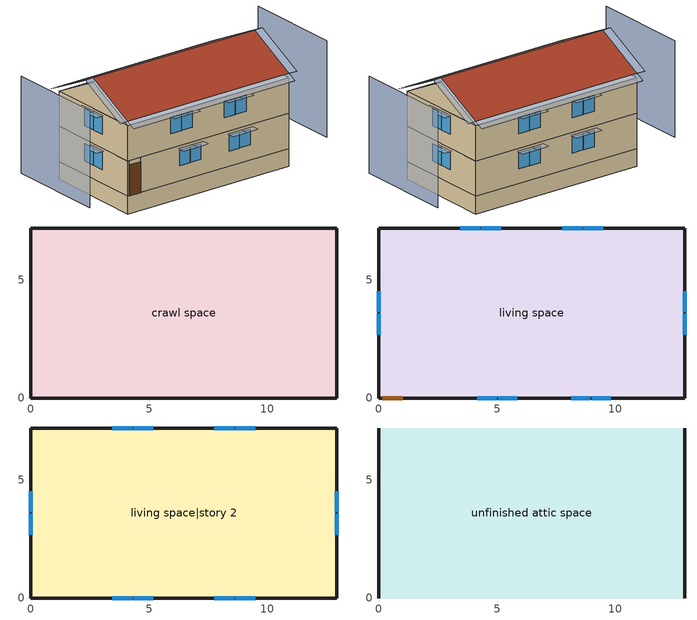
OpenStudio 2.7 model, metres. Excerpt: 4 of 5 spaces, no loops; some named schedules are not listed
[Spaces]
crawl space
 floor foundation (FloorFndGrndCS): 0,0 0,7.18 12.93,7.18 12.93,0 z-1.22
 wall foundation (WallFndGrndCS): 0,7.18 0,0 12.93,0 12.93,7.18 0,7.18 z-1.22:0
living space
 floor to crawl space (FloorCSInsFin Reversed): 0,0 0,7.18 12.93,7.18 12.93,0 z0
 wall outside (WallExtInsFin): 0,7.18 0,0 0.13,0 1.05,0 12.93,0 12.93,7.18 0,7.18 z0:2.44
 window (WindowConstruction): 4.17,0 4.98,0 / 5.04,0 5.85,0 / 8.13,0 8.94,0 / 9,0 9.81,0 z1.05:2.13; 9.49,7.18 8.65,7.18 / 8.59,7.18 7.75,7.18 / 5.18,7.18 4.34,7.18 / 4.28,7.18 3.44,7.18 z1.01:2.13; 0,4.51 0,3.62 / 0,3.56 0,2.67 / 12.93,2.67 12.93,3.56 / 12.93,3.62 12.93,4.51 z0.95:2.13
 door (Door): 0.15,0 1.02,0 z0:2.13
living space|story 2
 floor to living space (FloorFinUninsFin): 0,0 0,7.18 12.93,7.18 12.93,0 z2.44
 wall outside (WallExtInsFin): 0,7.18 0,0 12.93,0 12.93,7.18 0,7.18 z2.44:4.88
 window (WindowConstruction): 3.44,0 4.28,0 / 4.34,0 5.19,0 / 7.75,0 8.59,0 / 8.65,0 9.5,0 / 9.49,7.18 8.65,7.18 / 8.59,7.18 7.75,7.18 / 5.18,7.18 4.34,7.18 / 4.28,7.18 3.44,7.18 z3.45:4.57; 0,4.51 0,3.62 / 0,3.56 0,2.67 / 12.93,2.67 12.93,3.56 / 12.93,3.62 12.93,4.51 z3.39:4.57
unfinished attic space
 floor to living space|story 2 (FloorFinInsUnfinAttic): 0,7.18 12.93,7.18 12.93,0 0,0 z4.88
 wall outside (WallExtUninsUnfin): 0,3.59,6.67 0,7.18,4.88 0,0,4.88; 12.93,3.59,6.67 12.93,0,4.88 12.93,7.18,4.88
 roof outside (RoofUnfinInsExt): 12.93,3.59,6.98 0,3.59,6.98 0,0,5.18 12.93,0,5.18; 0,3.59,6.98 12.93,3.59,6.98 12.93,7.18,5.18 0,7.18,5.18
shading: -3.05,7.18 -3.05,0 / 15.98,0 15.98,7.18 z0:6.67; 13.54,0,5.18 13.54,3.59,6.98 12.93,3.59,6.98 12.93,0,5.18; -0.61,3.59,6.98 -0.61,0,5.18 0,0,5.18 0,3.59,6.98; 0,-0.61,4.88 12.93,-0.61,4.88 12.93,0,5.18 0,0,5.18; -0.61,7.18,5.18 -0.61,3.59,6.98 0,3.59,6.98 0,7.18,5.18; 13.54,3.59,6.98 13.54,7.18,5.18 12.93,7.18,5.18 12.93,3.59,6.98; 12.93,7.79,4.88 0,7.79,4.88 0,7.18,5.18 12.93,7.18,5.18; 9.09,0 7.98,0 7.98,-0.61 9.09,-0.61 z2.29; 4.43,0 3.28,0 3.28,-0.61 4.43,-0.61 z4.72; 5.34,0 4.19,0 4.19,-0.61 5.34,-0.61 z4.72; 5.13,0 4.02,0 4.02,-0.61 5.13,-0.61 z2.29; 8.74,0 7.59,0 7.59,-0.61 8.74,-0.61 z4.72; 9.65,0 8.5,0 8.5,-0.61 9.65,-0.61 z4.72; 0,2.52 0,3.71 -0.61,3.71 -0.61,2.52 z2.29; 6,0 4.89,0 4.89,-0.61 6,-0.61 z2.29; 0,3.47 0,4.66 -0.61,4.66 -0.61,3.47 z2.29; 0,3.47 0,4.66 -0.61,4.66 -0.61,3.47 z4.72; 9.96,0 8.85,0 8.85,-0.61 9.96,-0.61 z2.29; 12.93,4.66 12.93,3.47 13.54,3.47 13.54,4.66 z4.72; 8.5,7.18 9.65,7.18 9.65,7.79 8.5,7.79 z4.72; 7.6,7.18 8.74,7.18 8.74,7.79 7.6,7.79 z4.72; 4.19,7.18 5.34,7.18 5.34,7.79 4.19,7.79 z4.72; 3.29,7.18 4.43,7.18 4.43,7.79 3.29,7.79 z4.72; 8.5,7.18 9.65,7.18 9.65,7.79 8.5,7.79 z2.29; 7.6,7.18 8.74,7.18 8.74,7.79 7.6,7.79 z2.29; 4.19,7.18 5.34,7.18 5.34,7.79 4.19,7.79 z2.29; 3.29,7.18 4.43,7.18 4.43,7.79 3.29,7.79 z2.29; 0,2.52 0,3.71 -0.61,3.71 -0.61,2.52 z4.72; 12.93,3.71 12.93,2.52 13.54,2.52 13.54,3.71 z4.72; 12.93,3.71 12.93,2.52 13.54,2.52 13.54,3.71 z2.29; 12.93,4.66 12.93,3.47 13.54,3.47 13.54,4.66 z2.29
[Site]
Denver Intl Ap_CO_USA: Latitude {deg}=39.83; Longitude {deg}=-104.65; Time Zone {hr}=-7; Elevation {m}=1650; Terrain=Suburbs
[ClimateZones]
Climate Zone Institution Name 2=Building America; Climate Zone Document Year 2=0; Climate Zone Value 2=Cold
[Site:WaterMainsTemperature]
Calculation Method=Correlation; Annual Average Outdoor Air Temperature {C}=10.8753; Maximum Difference In Monthly Average Outdoor Air Temperatures {deltaC}=23.1524
[Site:GroundTemperature:Deep]
10.8753, 10.8753, 10.8753, 10.8753, 10.8753, 10.8753, 10.8753, 10.8753, 10.8753, 10.8753, 10.8753, 10.8753
[Building]
Building 1: North Axis {deg}=270; Standards Number of Stories=2; Standards Number of Above Ground Stories=2; Standards Building Type=singlefamilydetached; Standards Number of Living Units=1
[Material] Roughness=Rough
Name | Thickness {m} | Conductivity {W/m-K} | Density {kg/m3} | Specific Heat {J/kg-K} | Thermal Absorptance | Solar Absorptance | Visible Absorptance
FloorUAAdditionalCeilingIns | 0.12827 | 0.0411113 | 16.02 | 1046.75
FloorUATrussandIns | 0.0889 | 0.0436674 | 50.7834 | 1165.1
Drywall 0.5 in. | 0.0127 | 0.160291 | 801 | 837.4 | 0.9 | 0.5 | 0.1
Asphalt Shingles, Medium | 0.009525 | 0.162714 | 1121.4 | 1465.45 | 0.91 | 0.85 | 0.85
RoofSheathing | 0.01905 | 0.115458 | 512.64 | 1214.23
RoofUARoofIns | 0.18415 | 8.02397 | 37.0049 | 1207.88
FoundationExtVertIns | 0.051816 | 0.029427 | 32.04 | 1214.23
Concrete 8.0 in. | 0.2032 | 1.803125 | 2242.8 | 837.4 | 0.9
Concrete 4.0 in. | 0.1016 | 1.803125 | 2242.8 | 837.4 | 0.9
FloorIns | 0.23495 | 2.59817 | 67.691 | 1210.98
Wood Floor | 0.015875 | 0.115458 | 544.68 | 1214.23
Floor Covering | 0.0127 | 0.0433444 | 54.468 | 1339.84 | 0.9 | 0.9
FloorFinStudAndAirFloor | 0.1397 | 0.557395 | 67.691 | 1210.98
Vinyl, Light | 0.009525 | 0.089435 | 177.822 | 1046.75 | 0.9 | 0.3 | 0.3
WallSheathing | 0.0127 | 0.115458 | 512.64 | 1214.23
WallCMU | 0.1524 | 0.680115 | 1800.46 | 845.554
WallFurring | 0.0254 | 0.132641 | 72.0382 | 1211.21
WallStudAndCavity | 0.0889 | 0.393744 | 83.0341 | 1211.67
WallStudAndCavity 1 | 0.0889 | 0.397942 | 83.0341 | 1211.67
res furniture material living space|story 2 | 0.1524 | 0.115458 | 640.8 | 1214.23 | 0.9 | 0.6 | 0.1
DoorMaterial | 0.04445 | 0.0612267 | 512.64 | 1214.23
[Construction]
FloorFinInsUnfinAttic: FloorUAAdditionalCeilingIns, FloorUATrussandIns, Drywall 0.5 in.
RoofUnfinInsExt: Asphalt Shingles, Medium, RoofSheathing, RoofUARoofIns
WallFndGrndCS: Concrete 8.0 in.
FloorFndGrndCS: Concrete 4.0 in.
FloorCSInsFin Reversed: Floor Covering, Wood Floor, RoofSheathing, FloorIns
FloorFinUninsFin: Drywall 0.5 in., FloorFinStudAndAirFloor, RoofSheathing, Wood Floor, Floor Covering
WallExtInsFin: Vinyl, Light, WallSheathing, WallCMU, WallFurring, Drywall 0.5 in.
WallExtUninsUnfin: Vinyl, Light, WallSheathing, WallStudAndCavity
WallIntFinUninsFin: WallStudAndCavity 1, Drywall 0.5 in.
res furniture construction living space|story 2; res furniture construction living space: res furniture material living space|story 2
WindowConstruction: WindowMaterial
Door: DoorMaterial
[WindowMaterial:Shade]
CoolingShade: Solar Transmittance=0.999; Solar Reflectance=0.00099; Visible Transmittance=0.999; Visible Reflectance=0.00099; Thermal Hemispherical Emissivity=1e-005; Thermal Transmittance=0.999; Thickness {m}=0.0001; Conductivity {W/m-K}=10000; Shade to Glass Distance {m}=0.001; Top Opening Multiplier=0; Bottom Opening Multiplier=0; Left-Side Opening Multiplier=0; Right-Side Opening Multiplier=0; Airflow Permeability=0
[WindowMaterial:SimpleGlazingSystem]
WindowMaterial: U-Factor {W/m2-K}=2.10086; Solar Heat Gain Coefficient=0.21
[ThermalZone] Use Ideal Air Loads=No
living zone: Thermostat=living zone temperature setpoint
unfinished attic zone; crawl zone: 
res ds res ac asys ret air zone: Volume {m3}=0.25
[Sizing:Zone] Zone Cooling Design Supply Air Temperature Input Method=SupplyAirTemperature; Zone Cooling Design Supply Air Temperature {C}=14; Zone Cooling Design Supply Air Temperature Difference {deltaC}=11.11; Zone Heating Design Supply Air Temperature Input Method=SupplyAirTemperature; Zone Heating Design Supply Air Temperature {C}=40; Zone Heating Design Supply Air Temperature Difference {deltaC}=11.11; Zone Cooling Design Supply Air Humidity Ratio {kg-H2O/kg-air}=0.0085; Zone Heating Design Supply Air Humidity Ratio {kg-H2O/kg-air}=0.008; Cooling Design Air Flow Method=DesignDay; Heating Design Air Flow Method=DesignDay; Account for Dedicated Outdoor Air System=No; Dedicated Outdoor Air System Control Strategy=NeutralSupplyAir; Dedicated Outdoor Air Low Setpoint Temperature for Design {C}=autosize; Dedicated Outdoor Air High Setpoint Temperature for Design {C}=autosize
unfinished attic zone; crawl zone; res ds res ac asys ret air zone
[Space]
Name | Space Type | Thermal Zone | Building Unit
living space; living space|story 2 | Space Type 1 | living zone | unit 1
unfinished attic space | Space Type 2 | unfinished attic zone
crawl space | Space Type 3 | crawl zone
res ds res ac asys ret air space |  | res ds res ac asys ret air zone
[SpaceType]
Name | Standards Space Type
Space Type 1 | living
Space Type 2 | unfinished attic
Space Type 3 | crawlspace
[BuildingUnit]
unit 1: Building Unit Type=Residential
[People:Definition] Number of People Calculation Method=People; Number of People {people}=1.32; Fraction Radiant=0.319734; Sensible Heat Fraction=0.573; Carbon Dioxide Generation Rate {m3/s-W}=0; Enable ASHRAE 55 Comfort Warnings=No; Mean Radiant Temperature Calculation Type=ZoneAveraged
res occupants|living space|story 2; res occupants|living space
[People] Number of People Schedule=res occupants schedule; Activity Level Schedule=Schedule Ruleset 1; Multiplier=1
Name | People Definition | Space or SpaceType
res occupants|living space|story 2 | res occupants|living space|story 2 | living space|story 2
res occupants|living space | res occupants|living space | living space
[Foundation:Kiva]
Foundation Kiva 1: Exterior Vertical Insulation Material=FoundationExtVertIns; Exterior Vertical Insulation Depth {m}=1.2192; Wall Height Above Grade {m}=0.2032; Wall Depth Below Slab {m}=0.2032
[Foundation:Kiva:Settings]
Soil Conductivity {W/m-K}=1.731; Soil Density {kg/m3}=1842.3; Soil Specific Heat {J/kg-K}=418.7; Ground Solar Absorptivity=0.9; Ground Thermal Absorptivity=0.9; Ground Surface Roughness {m}=0.03; Far-Field Width {m}=40; Deep-Ground Boundary Condition=ZeroFlux; Deep-Ground Depth {m}=40; Minimum Cell Dimension {m}=0.02; Maximum Cell Growth Coefficient=1.5; Simulation Timestep=Hourly
[SurfaceProperty:ExposedFoundationPerimeter]
Surface 18: Exposed Perimeter Calculation Method=TotalExposedPerimeter; Total Exposed Perimeter {m}=40.2315
[InternalMass:Definition] Design Level Calculation Method=SurfaceArea
Name | Construction | Surface Area {m2}
living space|story 2 Partition; living space Partition | WallIntFinUninsFin | 92.903
res furniture mass living space|story 2 | res furniture construction living space|story 2 | 37.1612
res furniture mass living space | res furniture construction living space | 37.1612
[InternalMass] Multiplier=1
Name | Internal Mass Definition | Space or SpaceType
living space|story 2 Partition | living space|story 2 Partition | living space|story 2
living space Partition | living space Partition | living space
res furniture mass living space|story 2 | res furniture mass living space|story 2 | living space|story 2
res furniture mass living space | res furniture mass living space | living space
[ShadingControl]
WindowShadingControl: Shading Type=InteriorShade; Shading Device Material=CoolingShade; Shading Control Type=OnIfScheduleAllows; Schedule=Window shading schedule; Shading Control Is Scheduled=Yes
[AvailabilityManager:DifferentialThermostat]
res solar hot water useful energy: Temperature Difference On Limit {deltaC}=0; Temperature Difference Off Limit {deltaC}=0
[EnergyManagementSystem:Sensor]
Name | Output Variable or Output Meter | Output Variable or Output Meter Index Key
res_nv_pb_s | Site Outdoor Air Barometric Pressure
res_af_vw_s | Site Wind Speed
res_nv_wt_s | Site Outdoor Air Humidity Ratio
res_nv_1_nva_s | Schedule Value | res nv_1 avail schedule
res_nv_1_sp_s | Schedule Value | res nv_1 temp schedule
res_ds_res_ac_asys_ah_mfr_s | System Node Mass Flow Rate | Node 50
res_ds_res_ac_asys_ah_vfr_s | System Node Current Density Volume Flow Rate | Node 50
res_ds_res_ac_asys_ah_tt_s | System Node Temperature | Node 50
res_ds_res_ac_asys_ra_t_s | System Node Temperature | Node 53
res_ds_res_ac_asys_ah_wt_s | System Node Humidity Ratio | Node 50
res_ds_res_ac_asys_ra_w_s | System Node Humidity Ratio | Node 53
res_ds_res_ac_asys_ah_t_s | Zone Air Temperature | crawl zone
res_ds_res_ac_asys_ah_w_s | Zone Mean Air Humidity Ratio | crawl zone
res_infil_1_range_sch_s | Schedule Value | res mv_1 range exhaust schedule
res_infil_1_bath_sch_s | Schedule Value | res mv_1 bath exhaust schedule
res_infil_1_wh_sch_s | Schedule Value | Always On Discrete
[EnergyManagementSystem:Program]
res_boiler_oil_pumps_program: Set unit_1_pumps_h = res_boiler_oil_hydronic_pump_s
res_nv_1_program: Set Tdiff = res_af_1_tin_s-res_af_1_tt_s; Set dT = (@Abs Tdiff); Set pt = (@RhFnTdbWPb res_af_1_tt_s res_nv_wt_s res_nv_pb_s); Set NVA = 9216.686557221343; Set Cs = 0.00017926040778923255; Set Cw = 8.70903777141566e-05; Set MNV = 2.517053030400003; Set MHR = 0.0115; Set MRH = 0.7; Set temp1 = (res_nv_1_nva_s*NVA); Set SGNV = temp1*((((Cs*dT)+(Cw*(res_af_vw_s^2)))^0.5)/1000); If (res_nv_wt_s<MHR) && (pt<MRH) && (res_af_1_tin_s>res_nv_1_sp_s); Set temp2 = (res_af_1_tin_s-res_nv_1_sp_s); Set NVadj1 = temp2/(res_af_1_tin_s-res_af_1_tt_s); Set NVadj2 = (@Min NVadj1 1); Set NVadj3 = (@Max NVadj2 0); Set NVadj = SGNV*NVadj3; Set res_nv_1_flow_act = (@Min NVadj MNV); Else; Set res_nv_1_flow_act = 0; EndIf
res_ds_res_ac_asys_program: Set res_ds_res_ac_asys_AhMfr = res_ds_res_ac_asys_ah_mfr_s; Set res_ds_res_ac_asys_FanRtf = res_ds_res_ac_asys_fan_rtf_s; Set res_ds_res_ac_asys_AhVfr = res_ds_res_ac_asys_ah_vfr_s; Set res_ds_res_ac_asys_AhTt = res_ds_res_ac_asys_ah_tt_s; Set res_ds_res_ac_asys_AhWt = res_ds_res_ac_asys_ah_wt_s; Set res_ds_res_ac_asys_RaT = res_ds_res_ac_asys_ra_t_s; Set res_ds_res_ac_asys_RaW = res_ds_res_ac_asys_ra_w_s; Set res_ds_res_ac_asys_AhT = res_ds_res_ac_asys_ah_t_s; Set res_ds_res_ac_asys_AhW = res_ds_res_ac_asys_ah_w_s; Run res_ds_res_ac_asys_lk_subrout; Set res_ds_res_ac_asys_SupSLkToLvEq_act = res_ds_res_ac_asys_SupSLkToLv; Set res_ds_res_ac_asys_SupLatLkToLvEq_act = res_ds_res_ac_asys_SupLatLkToLv; Set res_ds_res_ac_asys_SupDCnToLvEq_act = res_ds_res_ac_asys_SupDCnToLv; Set res_ds_res_ac_asys_SupDCnToAhEq_act = res_ds_res_ac_asys_SupDCnToAh; Set res_ds_res_ac_asys_SupSLkToAhEq_act = res_ds_res_ac_asys_SupSLkToAh; Set res_ds_res_ac_asys_SupLatLkToAhEq_act = res_ds_res_ac_asys_SupLatLkToAh; Set res_ds_res_ac_asys_RetSLkEq_act = res_ds_res_ac_asys_RetSLk; Set res_ds_res_ac_asys_RetLatLkEq_act = res_ds_res_ac_asys_RetLatLk; Set res_ds_res_ac_asys_RetDCnToPlEq_act = res_ds_res_ac_asys_RetDCnToPl; Set res_ds_res_ac_asys_RetDCnToAhEquip_act = res_ds_res_ac_asys_RetDCnToAh; Set res_ds_res_ac_asys_AhToLivMix_act = res_ds_res_ac_asys_AhToLiv; Set res_ds_res_ac_asys_LivToAhMix_act = res_ds_res_ac_asys_LivToAh
res_infil_1_program: Set p_m = 0.14; Set p_s = 0.22; Set s_m = 270; Set s_s = 370; Set z_m = 9.99744; Set z_s = 4.8768; Set f_t = (((s_m/z_m)^p_m)*((z_s/s_s)^p_s)); Set Tdiff = res_af_1_tin_s-res_af_1_tt_s; Set dT = @Abs Tdiff; Set c = 0.0697; Set Cs = 0.0749; Set Cw = 0.1406; Set n = 0.67; Set sft = (f_t*0.5); Set temp1 = ((c*Cw)*((sft*res_af_vw_s)^(2*n)))^2; Set Qn = (((c*Cs*(dT^n))^2)+temp1)^0.5; Set Tdiff = res_af_1_tin_s-res_af_1_tt_s; Set dT = @Abs Tdiff; Set QWHV = res_infil_1_wh_sch_s*0.0236; Set Qrange = res_infil_1_range_sch_s*0.0472; Set Qdryer = 0.0; Set Qbath = res_infil_1_bath_sch_s*0.0472; Set QhpwhOut = 0; Set QhpwhIn = 0; Set QductsOut = 0; Set QductsIn = 0; Set QductsOut = QductsOut+res_ds_res_ac_asys_lk_ret_fan_equiv; Set QductsIn = QductsIn+res_ds_res_ac_asys_lk_sup_fan_equiv; Set Qout = QWHV+Qrange+Qbath+Qdryer+QhpwhOut+QductsOut; Set Qin = QhpwhIn+QductsIn; Set Qu = (@Abs (Qout-Qin)); Set Qb = (@Min Qout Qin); Set faneff_wh = 0.9438948864000002; Set res_infil_1_house_fan_act = (QWHV*300)/faneff_wh*1; Set faneff_sp = 0.4719474432000001; Set res_infil_1_range_fan_act = (Qrange*300)/faneff_sp; Set res_infil_1_bath_fan_act = (Qbath*300)/faneff_sp; Set Q_acctd_for_elsewhere = QhpwhOut+QhpwhIn+QductsOut+QductsIn; Set res_infil_1_flow_act = (((Qu^2)+(Qn^2))^0.5)-Q_acctd_for_elsewhere; Set res_infil_1_flow_act = (@Max res_infil_1_flow_act 0)
[EnergyManagementSystem:OutputVariable]
res boiler oil htg pump:Pumps:Electricity: EMS Variable=unit_1_pumps_h; Type of Data in Variable=Summed; Update Frequency=SystemTimestep; EMS Program or Subroutine=res_boiler_oil_pumps_program; Units=J
[EnergyManagementSystem:ProgramCallingManager]
res boiler oil pump program calling manager: EndOfSystemTimestepBeforeHVACReporting; res_boiler_oil_pumps_program
res af_1 program calling manager: BeginTimestepBeforePredictor; res_infil_1_program; res_nv_1_program
res ds res ac asys program calling manager: EndOfSystemTimestepAfterHVACReporting; res_ds_res_ac_asys_program
[ThermostatSetpoint:DualSetpoint]
living zone temperature setpoint: Heating Setpoint Temperature Schedule=res heating setpoint; Cooling Setpoint Temperature Schedule=res cooling setpoint
[ElectricEquipment:Definition] Design Level Calculation Method=EquipmentLevel
Name | Design Level {W} | Fraction Latent | Fraction Radiant | Fraction Lost
res refrig | 65.0889 | 0 | 0 | 0
res range electric | 35.9069 | 0.3 | 0.24 | 0.3
res infil_1 house fan; res infil_1 range fan; res infil_1 bath fan | 0 | 0 | 0 | 1
[ElectricEquipment] Space or SpaceType=living space|story 2
Name | Electric Equipment Definition | Schedule
res refrig | res refrig | res refrig schedule
res range electric | res range electric | res range gas|false schedule
res infil_1 house fan | res infil_1 house fan | Always On Discrete
res infil_1 range fan | res infil_1 range fan | Always On Discrete
res infil_1 bath fan | res infil_1 bath fan | Always On Discrete
[OtherEquipment:Definition] Design Level Calculation Method=EquipmentLevel
Name | Design Level {W} | Fraction Latent | Fraction Radiant | Fraction Lost
res range gas | 375.952 | 0.2 | 0.18 | 0.5
res ds res ac asys SupSLkToLvEq; res ds res ac asys SupLatLkToLvEq; res ds res ac asys SupDCnToLvEq; res ds res ac asys SupDCnToAhEq; res ds res ac asys RetDCnToPlEq; res ds res ac asys RetDCnToAhEquip; res ds res ac asys SupSLkToAhEq; res ds res ac asys SupLatLkToAhEq; res ds res ac asys RetSLkEq; res ds res ac asys RetLatLkEq | 0
[OtherEquipment]
Name | Other Equipment Definition | Space or SpaceType | Schedule | Fuel Type
res range gas | res range gas | living space|story 2 | res range gas|false schedule | NaturalGas
res ds res ac asys SupSLkToLvEq | res ds res ac asys SupSLkToLvEq | living space|story 2 | Always On Discrete | None
res ds res ac asys SupLatLkToLvEq | res ds res ac asys SupLatLkToLvEq | living space|story 2 | Always On Discrete | None
res ds res ac asys SupDCnToLvEq | res ds res ac asys SupDCnToLvEq | living space|story 2 | Always On Discrete | None
res ds res ac asys SupDCnToAhEq | res ds res ac asys SupDCnToAhEq | crawl space | Always On Discrete | None
res ds res ac asys RetDCnToPlEq | res ds res ac asys RetDCnToPlEq | res ds res ac asys ret air space | Always On Discrete | None
res ds res ac asys RetDCnToAhEquip | res ds res ac asys RetDCnToAhEquip | crawl space | Always On Discrete | None
res ds res ac asys SupSLkToAhEq | res ds res ac asys SupSLkToAhEq | crawl space | Always On Discrete | None
res ds res ac asys SupLatLkToAhEq | res ds res ac asys SupLatLkToAhEq | crawl space | Always On Discrete | None
res ds res ac asys RetSLkEq | res ds res ac asys RetSLkEq | res ds res ac asys ret air space | Always On Discrete | None
res ds res ac asys RetLatLkEq | res ds res ac asys RetLatLkEq | res ds res ac asys ret air space | Always On Discrete | None
[Lights:Definition] Design Level Calculation Method=LightingLevel; Lighting Level {W}=213.581; Fraction Radiant=0.6; Fraction Visible=0.2; Return Air Fraction=0
res lighting living space|story 2; res lighting living space
[Lights] Schedule=res lighting schedule; Fraction Replaceable=1
Name | Lights Definition | Space or SpaceType
res lighting living space|story 2 | res lighting living space|story 2 | living space|story 2
res lighting living space | res lighting living space | living space
[Exterior:Lights:Definition]
res lighting exterior: Design Level {W}=87.3605
[Exterior:Lights]
res lighting exterior: Exterior Lights Definition=res lighting exterior; Schedule=res lighting schedule
[SpaceInfiltration:EffectiveLeakageArea]
res infil|unfinished attic space: Space or SpaceType=unfinished attic space; Schedule=Always On Discrete; Effective Air Leakage Area {cm2}=3093.67; Stack Coefficient=0.000145999; Wind Coefficient=4.13413e-05
[SpaceInfiltration:DesignFlowRate] Space or SpaceType=living space|story 2; Schedule=Always On Discrete; Design Flow Rate Calculation Method=Flow/Space; Design Flow Rate {m3/s}=0
res nv_1 flow; res infil_1 flow
[EnergyManagementSystem:Actuator]
Name | Actuated Component | Actuated Component Type | Actuated Component Control Type
res_nv_1_flow_act | res nv_1 flow | Zone Infiltration | Air Exchange Flow Rate
res_ds_res_ac_asys_SupSLkToLvEq_act | res ds res ac asys SupSLkToLvEq | OtherEquipment | Power Level
res_ds_res_ac_asys_SupLatLkToLvEq_act | res ds res ac asys SupLatLkToLvEq | OtherEquipment | Power Level
res_ds_res_ac_asys_SupDCnToLvEq_act | res ds res ac asys SupDCnToLvEq | OtherEquipment | Power Level
res_ds_res_ac_asys_SupDCnToAhEq_act | res ds res ac asys SupDCnToAhEq | OtherEquipment | Power Level
res_ds_res_ac_asys_RetDCnToPlEq_act | res ds res ac asys RetDCnToPlEq | OtherEquipment | Power Level
res_ds_res_ac_asys_RetDCnToAhEquip_act | res ds res ac asys RetDCnToAhEquip | OtherEquipment | Power Level
res_ds_res_ac_asys_SupSLkToAhEq_act | res ds res ac asys SupSLkToAhEq | OtherEquipment | Power Level
res_ds_res_ac_asys_SupLatLkToAhEq_act | res ds res ac asys SupLatLkToAhEq | OtherEquipment | Power Level
res_ds_res_ac_asys_RetSLkEq_act | res ds res ac asys RetSLkEq | OtherEquipment | Power Level
res_ds_res_ac_asys_RetLatLkEq_act | res ds res ac asys RetLatLkEq | OtherEquipment | Power Level
res_ds_res_ac_asys_AhToLivMix_act | res ds res ac asys AhToLivMix | ZoneMixing | Air Exchange Flow Rate
res_ds_res_ac_asys_LivToAhMix_act | res ds res ac asys LivToAhMix | ZoneMixing | Air Exchange Flow Rate
res_infil_1_house_fan_act | res infil_1 house fan | ElectricEquipment | Electric Power Level
res_infil_1_range_fan_act | res infil_1 range fan | ElectricEquipment | Electric Power Level
res_infil_1_bath_fan_act | res infil_1 bath fan | ElectricEquipment | Electric Power Level
res_infil_1_flow_act | res infil_1 flow | Zone Infiltration | Air Exchange Flow Rate
[AirLoopHVAC:ReturnPlenum]
res ac asys return plenum: ThermalZone=res ds res ac asys ret air zone
[ZoneMixing] Schedule=Always On Continuous; Design Flow Rate Calculation Method=Flow/Zone; Design Flow Rate {m3/s}=0
Name | Zone | Source Zone
res ds res ac asys AhToLivMix | living zone | crawl zone
res ds res ac asys LivToAhMix | crawl zone | living zone
[EnergyManagementSystem:Subroutine]
res_ds_res_ac_asys_lk_subrout: Set f_sup = 0.13696303696303697; Set f_ret = 0.10009990009990012; Set f_OA = 0.0; Set oafrate = f_OA * res_ds_res_ac_asys_AhVfr; Set suplkfrate = f_sup * res_ds_res_ac_asys_AhVfr; Set retlkfrate = f_ret * res_ds_res_ac_asys_AhVfr; Set res_ds_res_ac_asys_AhToLiv = (@Abs (suplkfrate-retlkfrate-oafrate)); Set res_ds_res_ac_asys_LivToAh = 0; Set res_ds_res_ac_asys_lk_sup_fan_equiv = 0; Set res_ds_res_ac_asys_lk_ret_fan_equiv = oafrate; If res_ds_res_ac_asys_AhMfr>0; Set h_SA=(@HFnTdbW res_ds_res_ac_asys_AhTt res_ds_res_ac_asys_AhWt); Set h_AHZ=(@HFnTdbW res_ds_res_ac_asys_AhT res_ds_res_ac_asys_AhW); Set h_RA=(@HFnTdbW res_ds_res_ac_asys_RaT res_ds_res_ac_asys_RaW); Set h_fg=(@HfgAirFnWTdb res_ds_res_ac_asys_AhWt res_ds_res_ac_asys_AhTt); Set SALkQtot=f_sup*res_ds_res_ac_asys_AhMfr*(h_RA-h_SA); Set temp1=h_fg*(res_ds_res_ac_asys_RaW-res_ds_res_ac_asys_AhWt); Set res_ds_res_ac_asys_SupLatLkToLv = f_sup*res_ds_res_ac_asys_AhMfr*temp1; Set res_ds_res_ac_asys_SupSLkToLv = SALkQtot-res_ds_res_ac_asys_SupLatLkToLv; Set eTm=(res_ds_res_ac_asys_FanRtf/(res_ds_res_ac_asys_AhMfr*1006.0))*80.676; Set eTm=0-eTm; Set temp4=res_ds_res_ac_asys_AhT; Set tsup=temp4+((res_ds_res_ac_asys_AhTt-res_ds_res_ac_asys_AhT)*(@Exp eTm)); Set temp5=tsup-res_ds_res_ac_asys_AhTt; Set res_ds_res_ac_asys_SupDCnToLv = res_ds_res_ac_asys_AhMfr*1006.0*temp5; Set res_ds_res_ac_asys_SupDCnToAh = 0-res_ds_res_ac_asys_SupDCnToLv; Set eTm=(res_ds_res_ac_asys_FanRtf/(res_ds_res_ac_asys_AhMfr*1006.0))*74.471; Set eTm=0-eTm; Set temp6=res_ds_res_ac_asys_AhT; Set tret=temp6+((res_ds_res_ac_asys_RaT-res_ds_res_ac_asys_AhT)*(@Exp eTm)); Set temp7=tret-res_ds_res_ac_asys_RaT; Set res_ds_res_ac_asys_RetDCnToPl=res_ds_res_ac_asys_AhMfr*1006.0*temp7; Set res_ds_res_ac_asys_RetDCnToAh=0-res_ds_res_ac_asys_RetDCnToPl; Set res_ds_res_ac_asys_RetLatLk=0; Set temp2=(res_ds_res_ac_asys_AhT-res_ds_res_ac_asys_RaT); Set res_ds_res_ac_asys_RetSLk=f_ret*res_ds_res_ac_asys_AhMfr*1006.0*temp2; Set QtLkToAHZn=f_sup*res_ds_res_ac_asys_AhMfr*(h_SA-h_AHZ); Set temp3=(res_ds_res_ac_asys_AhWt-res_ds_res_ac_asys_AhW); Set res_ds_res_ac_asys_SupLatLkToAh=f_sup*res_ds_res_ac_asys_AhMfr*h_fg; Set res_ds_res_ac_asys_SupLatLkToAh=res_ds_res_ac_asys_SupLatLkToAh*temp3; Set res_ds_res_ac_asys_SupSLkToAh=QtLkToAHZn-res_ds_res_ac_asys_SupLatLkToAh; Else; Set res_ds_res_ac_asys_SupLatLkToLv=0; Set res_ds_res_ac_asys_SupSLkToLv=0; Set res_ds_res_ac_asys_SupDCnToLv=0; Set res_ds_res_ac_asys_SupDCnToAh=0; Set res_ds_res_ac_asys_RetDCnToPl=0; Set res_ds_res_ac_asys_RetDCnToAh=0; Set res_ds_res_ac_asys_RetLatLk=0; Set res_ds_res_ac_asys_RetSLk=0; Set res_ds_res_ac_asys_SupLatLkToAh=0; Set res_ds_res_ac_asys_SupSLkToAh=0; EndIf
[Schedule:Ruleset]
Name | Default Day Schedule | Summer Design Day Schedule | Winter Design Day Schedule
res occupants schedule | Schedule Day 3 | res occupants schedule summer design | res occupants schedule winter design
Schedule Ruleset 1 | Schedule Day 4
Window shading schedule | Schedule Day 5
res heating setpoint | Schedule Day 8 | res heating setpoint summer design | res heating setpoint winter design
res cooling setpoint | Schedule Day 9 | res cooling setpoint summer design | res cooling setpoint winter design
res refrig schedule | Schedule Day 10 | res refrig schedule summer design | res refrig schedule winter design
res range gas|false schedule | Schedule Day 13 | res range gas|false schedule summer design | res range gas|false schedule winter design
res lighting schedule | Schedule Day 16 | res lighting schedule summer design | res lighting schedule winter design
res nv_1 temp schedule | Schedule Day 17
res nv_1 avail schedule | Schedule Day 18
res mv_1 range exhaust schedule | Schedule Day 21 | res mv_1 range exhaust schedule summer design | res mv_1 range exhaust schedule winter design
res mv_1 bath exhaust schedule | Schedule Day 22 | res mv_1 bath exhaust schedule summer design | res mv_1 bath exhaust schedule winter design
[Schedule:Day]
Schedule Day 3; res occupants schedule winter design; Schedule Day 5; Window shading schedule allday1; Window shading schedule allday2; Window shading schedule allday3; Window shading schedule allday4; Window shading schedule allday11; Window shading schedule allday12; Schedule Day 8; Schedule Day 9; Schedule Day 10; res refrig schedule winter design; Schedule Day 13; res range gas|false schedule winter design; Schedule Day 16; res lighting schedule winter design; Schedule Day 17; Schedule Day 18: 24, 0, 0
res occupants schedule allday1; res occupants schedule allday2; res occupants schedule allday3; res occupants schedule allday4; res occupants schedule allday5; res occupants schedule allday6; res occupants schedule allday7; res occupants schedule allday8; res occupants schedule allday9; res occupants schedule allday10; res occupants schedule allday11; res occupants schedule allday12: 7, 0, 1, 8, 0, 0.88, 9, 0, 0.41, 16, 0, 0.24, 17, 0, 0.29, 18, 0, 0.55, 21, 0, 0.9, 24, 0, 1
res occupants schedule summer design; Window shading schedule allday5; Window shading schedule allday6; Window shading schedule allday7; Window shading schedule allday8; Window shading schedule allday9; Window shading schedule allday10; res refrig schedule summer design; res range gas|false schedule summer design; res lighting schedule summer design: 24, 0, 1
Schedule Day 4: 24, 0, 112.539
res heating setpoint allday1; res heating setpoint allday2; res heating setpoint allday3; res heating setpoint allday4; res heating setpoint allday5; res heating setpoint allday6; res heating setpoint allday7; res heating setpoint allday8; res heating setpoint allday9; res heating setpoint allday10; res heating setpoint allday11; res heating setpoint allday12: 24, 0, 21.6667
res heating setpoint winter design; res cooling setpoint winter design: 24, 0, 21.1111
res heating setpoint summer design; res cooling setpoint summer design: 24, 0, 23.8889
res cooling setpoint allday1; res cooling setpoint allday2; res cooling setpoint allday3; res cooling setpoint allday4; res cooling setpoint allday5; res cooling setpoint allday6; res cooling setpoint allday7; res cooling setpoint allday8; res cooling setpoint allday9; res cooling setpoint allday10; res cooling setpoint allday11; res cooling setpoint allday12: 24, 0, 24.4444
res refrig schedule allday1; res refrig schedule allday12: 1, 0, 0.610949, 2, 0, 0.595675, 3, 0, 0.580401, 4, 0, 0.565128, 6, 0, 0.549854, 7, 0, 0.580401, 8, 0, 0.610949, 10, 0, 0.626223, 12, 0, 0.610949, 15, 0, 0.641496, 16, 0, 0.626223, 17, 0, 0.672044, 18, 0, 0.733139, 19, 0, 0.763686, 20, 0, 0.733139, 21, 0, 0.717865, 22, 0, 0.702591, 23, 0, 0.672044, 24, 0, 0.626223
res refrig schedule allday2: 1, 0, 0.609489, 2, 0, 0.594252, 3, 0, 0.579015, 4, 0, 0.563777, 6, 0, 0.54854, 7, 0, 0.579015, 8, 0, 0.609489, 10, 0, 0.624726, 12, 0, 0.609489, 15, 0, 0.639964, 16, 0, 0.624726, 17, 0, 0.670438, 18, 0, 0.731387, 19, 0, 0.761861, 20, 0, 0.731387, 21, 0, 0.71615, 22, 0, 0.700912, 23, 0, 0.670438, 24, 0, 0.624726
res refrig schedule allday3; res refrig schedule allday4; res refrig schedule allday5: 1, 0, 0.791241, 2, 0, 0.77146, 3, 0, 0.751679, 4, 0, 0.731898, 6, 0, 0.712117, 7, 0, 0.751679, 8, 0, 0.791241, 10, 0, 0.811022, 12, 0, 0.791241, 15, 0, 0.830803, 16, 0, 0.811022, 17, 0, 0.870365, 18, 0, 0.949489, 19, 0, 0.989051, 20, 0, 0.949489, 21, 0, 0.929708, 22, 0, 0.909927, 23, 0, 0.870365, 24, 0, 0.811022
res refrig schedule allday6; res refrig schedule allday7; res refrig schedule allday8; res refrig schedule allday9: 1, 0, 0.8, 2, 0, 0.78, 3, 0, 0.76, 4, 0, 0.74, 6, 0, 0.72, 7, 0, 0.76, 8, 0, 0.8, 10, 0, 0.82, 12, 0, 0.8, 15, 0, 0.84, 16, 0, 0.82, 17, 0, 0.88, 18, 0, 0.96, 19, 0, 1, 20, 0, 0.96, 21, 0, 0.94, 22, 0, 0.92, 23, 0, 0.88, 24, 0, 0.82
res refrig schedule allday10: 1, 0, 0.679562, 2, 0, 0.662573, 3, 0, 0.645584, 4, 0, 0.628595, 6, 0, 0.611606, 7, 0, 0.645584, 8, 0, 0.679562, 10, 0, 0.696551, 12, 0, 0.679562, 15, 0, 0.71354, 16, 0, 0.696551, 17, 0, 0.747518, 18, 0, 0.815474, 19, 0, 0.849453, 20, 0, 0.815474, 21, 0, 0.798485, 22, 0, 0.781496, 23, 0, 0.747518, 24, 0, 0.696551
res refrig schedule allday11: 1, 0, 0.675182, 2, 0, 0.658303, 3, 0, 0.641423, 4, 0, 0.624544, 6, 0, 0.607664, 7, 0, 0.641423, 8, 0, 0.675182, 10, 0, 0.692062, 12, 0, 0.675182, 15, 0, 0.708942, 16, 0, 0.692062, 17, 0, 0.742701, 18, 0, 0.810219, 19, 0, 0.843978, 20, 0, 0.810219, 21, 0, 0.793339, 22, 0, 0.77646, 23, 0, 0.742701, 24, 0, 0.692062
res range gas|false schedule allday1; res range gas|false schedule allday2; res range gas|false schedule allday12: 2, 0, 0.0466667, 4, 0, 0.0266667, 5, 0, 0.0466667, 6, 0, 0.0733333, 7, 0, 0.166667, 8, 0, 0.28, 9, 0, 0.306667, 10, 0, 0.32, 11, 0, 0.28, 12, 0, 0.333333, 13, 0, 0.38, 14, 0, 0.306667, 15, 0, 0.38, 16, 0, 0.293333, 17, 0, 0.613333, 18, 0, 1, 19, 0, 0.78, 20, 0, 0.4, 21, 0, 0.233333, 22, 0, 0.166667, 23, 0, 0.106667, 24, 0, 0.0733333
res range gas|false schedule allday3; res range gas|false schedule allday5: 2, 0, 0.0421574, 4, 0, 0.0240899, 5, 0, 0.0421574, 6, 0, 0.0662473, 7, 0, 0.150562, 8, 0, 0.252944, 9, 0, 0.277034, 10, 0, 0.289079, 11, 0, 0.252944, 12, 0, 0.301124, 13, 0, 0.343282, 14, 0, 0.277034, 15, 0, 0.343282, 16, 0, 0.264989, 17, 0, 0.554069, 18, 0, 0.903373, 19, 0, 0.704631, 20, 0, 0.361349, 21, 0, 0.210787, 22, 0, 0.150562, 23, 0, 0.0963598, 24, 0, 0.0662473
res range gas|false schedule allday4: 2, 0, 0.0419872, 4, 0, 0.0239927, 5, 0, 0.0419872, 6, 0, 0.0659799, 7, 0, 0.149954, 8, 0, 0.251923, 9, 0, 0.275916, 10, 0, 0.287912, 11, 0, 0.251923, 12, 0, 0.299909, 13, 0, 0.341896, 14, 0, 0.275916, 15, 0, 0.341896, 16, 0, 0.26392, 17, 0, 0.551832, 18, 0, 0.899727, 19, 0, 0.701787, 20, 0, 0.359891, 21, 0, 0.209936, 22, 0, 0.149954, 23, 0, 0.0959708, 24, 0, 0.0659799
res range gas|false schedule allday6; res range gas|false schedule allday9: 2, 0, 0.0378608, 4, 0, 0.0216348, 5, 0, 0.0378608, 6, 0, 0.0594956, 7, 0, 0.135217, 8, 0, 0.227165, 9, 0, 0.2488, 10, 0, 0.259617, 11, 0, 0.227165, 12, 0, 0.270435, 13, 0, 0.308295, 14, 0, 0.2488, 15, 0, 0.308295, 16, 0, 0.237982, 17, 0, 0.4976, 18, 0, 0.811304, 19, 0, 0.632817, 20, 0, 0.324521, 21, 0, 0.189304, 22, 0, 0.135217, 23, 0, 0.086539, 24, 0, 0.0594956
res range gas|false schedule allday7; res range gas|false schedule allday8: 2, 0, 0.0381161, 4, 0, 0.0217806, 5, 0, 0.0381161, 6, 0, 0.0598967, 7, 0, 0.136129, 8, 0, 0.228696, 9, 0, 0.250477, 10, 0, 0.261367, 11, 0, 0.228696, 12, 0, 0.272258, 13, 0, 0.310374, 14, 0, 0.250477, 15, 0, 0.310374, 16, 0, 0.239587, 17, 0, 0.500954, 18, 0, 0.816773, 19, 0, 0.637083, 20, 0, 0.326709, 21, 0, 0.19058, 22, 0, 0.136129, 23, 0, 0.0871225, 24, 0, 0.0598967
res range gas|false schedule allday10; res range gas|false schedule allday11: 2, 0, 0.0461562, 4, 0, 0.026375, 5, 0, 0.0461562, 6, 0, 0.0725311, 7, 0, 0.164844, 8, 0, 0.276937, 9, 0, 0.303312, 10, 0, 0.3165, 11, 0, 0.276937, 12, 0, 0.329687, 13, 0, 0.375843, 14, 0, 0.303312, 15, 0, 0.375843, 16, 0, 0.290125, 17, 0, 0.606624, 18, 0, 0.989061, 19, 0, 0.771468, 20, 0, 0.395624, 21, 0, 0.230781, 22, 0, 0.164844, 23, 0, 0.1055, 24, 0, 0.0725311
res lighting schedule allday1: 1, 0, 0.123751, 2, 0, 0.0742506, 4, 0, 0.0495004, 5, 0, 0.0550333, 6, 0, 0.151005, 7, 0, 0.354518, 8, 0, 0.448634, 9, 0, 0.476771, 10, 0, 0.490088, 11, 0, 0.476763, 12, 0, 0.458301, 13, 0, 0.444976, 14, 0, 0.441055, 15, 0, 0.447927, 16, 0, 0.48986, 17, 0, 0.601585, 18, 0, 0.797807, 19, 0, 0.978646, 20, 0, 0.990805, 21, 0, 0.822578, 22, 0, 0.620621, 23, 0, 0.536431, 24, 0, 0.249225
res lighting schedule allday2: 1, 0, 0.123751, 2, 0, 0.0742506, 4, 0, 0.0495004, 5, 0, 0.0547503, 6, 0, 0.149594, 7, 0, 0.351204, 8, 0, 0.44444, 9, 0, 0.470027, 10, 0, 0.480931, 11, 0, 0.467731, 12, 0, 0.449442, 13, 0, 0.436241, 14, 0, 0.432357, 15, 0, 0.435458, 16, 0, 0.457541, 17, 0, 0.526174, 18, 0, 0.674382, 19, 0, 0.867815, 20, 0, 0.979613, 21, 0, 0.912905, 22, 0, 0.727145, 23, 0, 0.638088, 24, 0, 0.249225
res lighting schedule allday3: 1, 0, 0.123751, 2, 0, 0.0742506, 4, 0, 0.0495004, 5, 0, 0.0539769, 6, 0, 0.145737, 7, 0, 0.342151, 8, 0, 0.432984, 9, 0, 0.451822, 10, 0, 0.456356, 11, 0, 0.443495, 12, 0, 0.425678, 13, 0, 0.412817, 14, 0, 0.409033, 15, 0, 0.410444, 16, 0, 0.422423, 17, 0, 0.463778, 18, 0, 0.567207, 19, 0, 0.736351, 20, 0, 0.89541, 21, 0, 0.928337, 22, 0, 0.807462, 23, 0, 0.499769, 24, 0, 0.249225
res lighting schedule allday4: 1, 0, 0.123751, 2, 0, 0.0742506, 4, 0, 0.0495004, 5, 0, 0.0529206, 6, 0, 0.14047, 7, 0, 0.329784, 8, 0, 0.417334, 9, 0, 0.427474, 10, 0, 0.423826, 11, 0, 0.411431, 12, 0, 0.394257, 13, 0, 0.381861, 14, 0, 0.378214, 15, 0, 0.377995, 16, 0, 0.379305, 17, 0, 0.386076, 18, 0, 0.412203, 19, 0, 0.483741, 20, 0, 0.618803, 21, 0, 0.782651, 22, 0, 0.880006, 23, 0, 0.59731, 24, 0, 0.249225
res lighting schedule allday5: 1, 0, 0.123751, 2, 0, 0.0742506, 4, 0, 0.0495004, 5, 0, 0.0518642, 6, 0, 0.135202, 7, 0, 0.317417, 8, 0, 0.401684, 9, 0, 0.403727, 10, 0, 0.392499, 11, 0, 0.380568, 12, 0, 0.364039, 13, 0, 0.352108, 14, 0, 0.348597, 15, 0, 0.348344, 16, 0, 0.349185, 17, 0, 0.353494, 18, 0, 0.37052, 19, 0, 0.419884, 20, 0, 0.522801, 21, 0, 0.670504, 22, 0, 0.799058, 23, 0, 0.582332, 24, 0, 0.249225
res lighting schedule allday6: 1, 0, 0.123751, 2, 0, 0.0742506, 4, 0, 0.0495004, 5, 0, 0.0510908, 6, 0, 0.131346, 7, 0, 0.308364, 8, 0, 0.390227, 9, 0, 0.386724, 10, 0, 0.370329, 11, 0, 0.358738, 12, 0, 0.34268, 13, 0, 0.33109, 14, 0, 0.327679, 15, 0, 0.327431, 16, 0, 0.328169, 17, 0, 0.3317, 18, 0, 0.345176, 19, 0, 0.384002, 20, 0, 0.467137, 21, 0, 0.595227, 22, 0, 0.726082, 23, 0, 0.557461, 24, 0, 0.249225
res lighting schedule allday7: 1, 0, 0.123751, 2, 0, 0.0742506, 4, 0, 0.0495004, 5, 0, 0.0508078, 6, 0, 0.129935, 7, 0, 0.30505, 8, 0, 0.386033, 9, 0, 0.380581, 10, 0, 0.362375, 11, 0, 0.350909, 12, 0, 0.335023, 13, 0, 0.323557, 14, 0, 0.320183, 15, 0, 0.319942, 16, 0, 0.320696, 17, 0, 0.324296, 18, 0, 0.337983, 19, 0, 0.377272, 20, 0, 0.461059, 21, 0, 0.589559, 22, 0, 0.71999, 23, 0, 0.553959, 24, 0, 0.249225
res lighting schedule allday8: 1, 0, 0.123751, 2, 0, 0.0742506, 4, 0, 0.0495004, 5, 0, 0.0510908, 6, 0, 0.131346, 7, 0, 0.308364, 8, 0, 0.390227, 9, 0, 0.386724, 10, 0, 0.370329, 11, 0, 0.358738, 12, 0, 0.34268, 13, 0, 0.33109, 14, 0, 0.327679, 15, 0, 0.327463, 16, 0, 0.328508, 17, 0, 0.333671, 18, 0, 0.353343, 19, 0, 0.408235, 20, 0, 0.517996, 21, 0, 0.667796, 22, 0, 0.788015, 23, 0, 0.571055, 24, 0, 0.249225
res lighting schedule allday9: 1, 0, 0.123751, 2, 0, 0.0742506, 4, 0, 0.0495004, 5, 0, 0.0518642, 6, 0, 0.135202, 7, 0, 0.317417, 8, 0, 0.401684, 9, 0, 0.403727, 10, 0, 0.392499, 11, 0, 0.380568, 12, 0, 0.364039, 13, 0, 0.352108, 14, 0, 0.348597, 15, 0, 0.34858, 16, 0, 0.351275, 17, 0, 0.363405, 18, 0, 0.404274, 19, 0, 0.501103, 20, 0, 0.656115, 21, 0, 0.806081, 22, 0, 0.850995, 23, 0, 0.561051, 24, 0, 0.249225
res lighting schedule allday10: 1, 0, 0.123751, 2, 0, 0.0742506, 4, 0, 0.0495004, 5, 0, 0.0529206, 6, 0, 0.14047, 7, 0, 0.329784, 8, 0, 0.417334, 9, 0, 0.427474, 10, 0, 0.423826, 11, 0, 0.411431, 12, 0, 0.394257, 13, 0, 0.381861, 14, 0, 0.378214, 15, 0, 0.378919, 16, 0, 0.386741, 17, 0, 0.41682, 18, 0, 0.500557, 19, 0, 0.655466, 20, 0, 0.829225, 21, 0, 0.905334, 22, 0, 0.820928, 23, 0, 0.509707, 24, 0, 0.249225
res lighting schedule allday11: 1, 0, 0.123751, 2, 0, 0.0742506, 4, 0, 0.0495004, 5, 0, 0.0539769, 6, 0, 0.145737, 7, 0, 0.342151, 8, 0, 0.432984, 9, 0, 0.451822, 10, 0, 0.456356, 11, 0, 0.443495, 12, 0, 0.425678, 13, 0, 0.412817, 14, 0, 0.409033, 15, 0, 0.421324, 16, 0, 0.481818, 17, 0, 0.61218, 18, 0, 0.804217, 19, 0, 0.945912, 20, 0, 0.918658, 21, 0, 0.747013, 22, 0, 0.56552, 23, 0, 0.493046, 24, 0, 0.249225
res lighting schedule allday12: 1, 0, 0.123751, 2, 0, 0.0742506, 4, 0, 0.0495004, 5, 0, 0.0547503, 6, 0, 0.149594, 7, 0, 0.351204, 8, 0, 0.44444, 9, 0, 0.470027, 10, 0, 0.480931, 11, 0, 0.467731, 12, 0, 0.449442, 13, 0, 0.436241, 14, 0, 0.432357, 15, 0, 0.445561, 16, 0, 0.513103, 17, 0, 0.660674, 18, 0, 0.869445, 19, 0, 1, 20, 0, 0.932675, 21, 0, 0.731582, 22, 0, 0.553643, 23, 0, 0.488328, 24, 0, 0.249225
[Schedule:Rule] Apply Monday=Yes; Apply Wednesday=Yes; Apply Friday=Yes; Date Specification Type=DateRange; Start Day=1
Name | Schedule Ruleset | Rule Order | Day Schedule | Apply Sunday | Apply Tuesday | Apply Thursday | Apply Saturday | Start Month | End Month | End Day
res occupants schedule allday ruleset1 | res occupants schedule | 11 | res occupants schedule allday1 | Yes | Yes | Yes | Yes | 1 | 1 | 31
res occupants schedule allday ruleset2 | res occupants schedule | 10 | res occupants schedule allday2 | Yes | Yes | Yes | Yes | 2 | 2 | 28
res occupants schedule allday ruleset3 | res occupants schedule | 9 | res occupants schedule allday3 | Yes | Yes | Yes | Yes | 3 | 3 | 31
res occupants schedule allday ruleset4 | res occupants schedule | 8 | res occupants schedule allday4 | Yes | Yes | Yes | Yes | 4 | 4 | 30
res occupants schedule allday ruleset5 | res occupants schedule | 7 | res occupants schedule allday5 | Yes | Yes | Yes | Yes | 5 | 5 | 31
res occupants schedule allday ruleset6 | res occupants schedule | 6 | res occupants schedule allday6 | Yes | Yes | Yes | Yes | 6 | 6 | 30
res occupants schedule allday ruleset7 | res occupants schedule | 5 | res occupants schedule allday7 | Yes | Yes | Yes | Yes | 7 | 7 | 31
res occupants schedule allday ruleset8 | res occupants schedule | 4 | res occupants schedule allday8 | Yes | Yes | Yes | Yes | 8 | 8 | 31
res occupants schedule allday ruleset9 | res occupants schedule | 3 | res occupants schedule allday9 | Yes | Yes | Yes | Yes | 9 | 9 | 30
res occupants schedule allday ruleset10 | res occupants schedule | 2 | res occupants schedule allday10 | Yes | Yes | Yes | Yes | 10 | 10 | 31
res occupants schedule allday ruleset11 | res occupants schedule | 1 | res occupants schedule allday11 | Yes | Yes | Yes | Yes | 11 | 11 | 30
res occupants schedule allday ruleset12 | res occupants schedule | 0 | res occupants schedule allday12 | Yes | Yes | Yes | Yes | 12 | 12 | 31
Window shading schedule allday ruleset1 | Window shading schedule | 11 | Window shading schedule allday1 | Yes | Yes | Yes | Yes | 1 | 1 | 31
Window shading schedule allday ruleset2 | Window shading schedule | 10 | Window shading schedule allday2 | Yes | Yes | Yes | Yes | 2 | 2 | 28
Window shading schedule allday ruleset3 | Window shading schedule | 9 | Window shading schedule allday3 | Yes | Yes | Yes | Yes | 3 | 3 | 31
Window shading schedule allday ruleset4 | Window shading schedule | 8 | Window shading schedule allday4 | Yes | Yes | Yes | Yes | 4 | 4 | 30
Window shading schedule allday ruleset5 | Window shading schedule | 7 | Window shading schedule allday5 | Yes | Yes | Yes | Yes | 5 | 5 | 31
Window shading schedule allday ruleset6 | Window shading schedule | 6 | Window shading schedule allday6 | Yes | Yes | Yes | Yes | 6 | 6 | 30
Window shading schedule allday ruleset7 | Window shading schedule | 5 | Window shading schedule allday7 | Yes | Yes | Yes | Yes | 7 | 7 | 31
Window shading schedule allday ruleset8 | Window shading schedule | 4 | Window shading schedule allday8 | Yes | Yes | Yes | Yes | 8 | 8 | 31
Window shading schedule allday ruleset9 | Window shading schedule | 3 | Window shading schedule allday9 | Yes | Yes | Yes | Yes | 9 | 9 | 30
Window shading schedule allday ruleset10 | Window shading schedule | 2 | Window shading schedule allday10 | Yes | Yes | Yes | Yes | 10 | 10 | 31
Window shading schedule allday ruleset11 | Window shading schedule | 1 | Window shading schedule allday11 | Yes | Yes | Yes | Yes | 11 | 11 | 30
Window shading schedule allday ruleset12 | Window shading schedule | 0 | Window shading schedule allday12 | Yes | Yes | Yes | Yes | 12 | 12 | 31
res heating setpoint allday ruleset1 | res heating setpoint | 11 | res heating setpoint allday1 | Yes | Yes | Yes | Yes | 1 | 1 | 31
res heating setpoint allday ruleset2 | res heating setpoint | 10 | res heating setpoint allday2 | Yes | Yes | Yes | Yes | 2 | 2 | 28
res heating setpoint allday ruleset3 | res heating setpoint | 9 | res heating setpoint allday3 | Yes | Yes | Yes | Yes | 3 | 3 | 31
res heating setpoint allday ruleset4 | res heating setpoint | 8 | res heating setpoint allday4 | Yes | Yes | Yes | Yes | 4 | 4 | 30
res heating setpoint allday ruleset5 | res heating setpoint | 7 | res heating setpoint allday5 | Yes | Yes | Yes | Yes | 5 | 5 | 31
res heating setpoint allday ruleset6 | res heating setpoint | 6 | res heating setpoint allday6 | Yes | Yes | Yes | Yes | 6 | 6 | 30
res heating setpoint allday ruleset7 | res heating setpoint | 5 | res heating setpoint allday7 | Yes | Yes | Yes | Yes | 7 | 7 | 31
res heating setpoint allday ruleset8 | res heating setpoint | 4 | res heating setpoint allday8 | Yes | Yes | Yes | Yes | 8 | 8 | 31
res heating setpoint allday ruleset9 | res heating setpoint | 3 | res heating setpoint allday9 | Yes | Yes | Yes | Yes | 9 | 9 | 30
res heating setpoint allday ruleset10 | res heating setpoint | 2 | res heating setpoint allday10 | Yes | Yes | Yes | Yes | 10 | 10 | 31
res heating setpoint allday ruleset11 | res heating setpoint | 1 | res heating setpoint allday11 | Yes | Yes | Yes | Yes | 11 | 11 | 30
res heating setpoint allday ruleset12 | res heating setpoint | 0 | res heating setpoint allday12 | Yes | Yes | Yes | Yes | 12 | 12 | 31
res cooling setpoint allday ruleset1 | res cooling setpoint | 11 | res cooling setpoint allday1 | Yes | Yes | Yes | Yes | 1 | 1 | 31
res cooling setpoint allday ruleset2 | res cooling setpoint | 10 | res cooling setpoint allday2 | Yes | Yes | Yes | Yes | 2 | 2 | 28
res cooling setpoint allday ruleset3 | res cooling setpoint | 9 | res cooling setpoint allday3 | Yes | Yes | Yes | Yes | 3 | 3 | 31
res cooling setpoint allday ruleset4 | res cooling setpoint | 8 | res cooling setpoint allday4 | Yes | Yes | Yes | Yes | 4 | 4 | 30
res cooling setpoint allday ruleset5 | res cooling setpoint | 7 | res cooling setpoint allday5 | Yes | Yes | Yes | Yes | 5 | 5 | 31
res cooling setpoint allday ruleset6 | res cooling setpoint | 6 | res cooling setpoint allday6 | Yes | Yes | Yes | Yes | 6 | 6 | 30
res cooling setpoint allday ruleset7 | res cooling setpoint | 5 | res cooling setpoint allday7 | Yes | Yes | Yes | Yes | 7 | 7 | 31
res cooling setpoint allday ruleset8 | res cooling setpoint | 4 | res cooling setpoint allday8 | Yes | Yes | Yes | Yes | 8 | 8 | 31
res cooling setpoint allday ruleset9 | res cooling setpoint | 3 | res cooling setpoint allday9 | Yes | Yes | Yes | Yes | 9 | 9 | 30
res cooling setpoint allday ruleset10 | res cooling setpoint | 2 | res cooling setpoint allday10 | Yes | Yes | Yes | Yes | 10 | 10 | 31
res cooling setpoint allday ruleset11 | res cooling setpoint | 1 | res cooling setpoint allday11 | Yes | Yes | Yes | Yes | 11 | 11 | 30
res cooling setpoint allday ruleset12 | res cooling setpoint | 0 | res cooling setpoint allday12 | Yes | Yes | Yes | Yes | 12 | 12 | 31
res refrig schedule allday ruleset1 | res refrig schedule | 11 | res refrig schedule allday1 | Yes | Yes | Yes | Yes | 1 | 1 | 31
res refrig schedule allday ruleset2 | res refrig schedule | 10 | res refrig schedule allday2 | Yes | Yes | Yes | Yes | 2 | 2 | 28
res refrig schedule allday ruleset3 | res refrig schedule | 9 | res refrig schedule allday3 | Yes | Yes | Yes | Yes | 3 | 3 | 31
res refrig schedule allday ruleset4 | res refrig schedule | 8 | res refrig schedule allday4 | Yes | Yes | Yes | Yes | 4 | 4 | 30
res refrig schedule allday ruleset5 | res refrig schedule | 7 | res refrig schedule allday5 | Yes | Yes | Yes | Yes | 5 | 5 | 31
res refrig schedule allday ruleset6 | res refrig schedule | 6 | res refrig schedule allday6 | Yes | Yes | Yes | Yes | 6 | 6 | 30
res refrig schedule allday ruleset7 | res refrig schedule | 5 | res refrig schedule allday7 | Yes | Yes | Yes | Yes | 7 | 7 | 31
res refrig schedule allday ruleset8 | res refrig schedule | 4 | res refrig schedule allday8 | Yes | Yes | Yes | Yes | 8 | 8 | 31
res refrig schedule allday ruleset9 | res refrig schedule | 3 | res refrig schedule allday9 | Yes | Yes | Yes | Yes | 9 | 9 | 30
res refrig schedule allday ruleset10 | res refrig schedule | 2 | res refrig schedule allday10 | Yes | Yes | Yes | Yes | 10 | 10 | 31
res refrig schedule allday ruleset11 | res refrig schedule | 1 | res refrig schedule allday11 | Yes | Yes | Yes | Yes | 11 | 11 | 30
res refrig schedule allday ruleset12 | res refrig schedule | 0 | res refrig schedule allday12 | Yes | Yes | Yes | Yes | 12 | 12 | 31
res range gas|false schedule allday ruleset1 | res range gas|false schedule | 11 | res range gas|false schedule allday1 | Yes | Yes | Yes | Yes | 1 | 1 | 31
res range gas|false schedule allday ruleset2 | res range gas|false schedule | 10 | res range gas|false schedule allday2 | Yes | Yes | Yes | Yes | 2 | 2 | 28
res range gas|false schedule allday ruleset3 | res range gas|false schedule | 9 | res range gas|false schedule allday3 | Yes | Yes | Yes | Yes | 3 | 3 | 31
res range gas|false schedule allday ruleset4 | res range gas|false schedule | 8 | res range gas|false schedule allday4 | Yes | Yes | Yes | Yes | 4 | 4 | 30
res range gas|false schedule allday ruleset5 | res range gas|false schedule | 7 | res range gas|false schedule allday5 | Yes | Yes | Yes | Yes | 5 | 5 | 31
res range gas|false schedule allday ruleset6 | res range gas|false schedule | 6 | res range gas|false schedule allday6 | Yes | Yes | Yes | Yes | 6 | 6 | 30
res range gas|false schedule allday ruleset7 | res range gas|false schedule | 5 | res range gas|false schedule allday7 | Yes | Yes | Yes | Yes | 7 | 7 | 31
res range gas|false schedule allday ruleset8 | res range gas|false schedule | 4 | res range gas|false schedule allday8 | Yes | Yes | Yes | Yes | 8 | 8 | 31
res range gas|false schedule allday ruleset9 | res range gas|false schedule | 3 | res range gas|false schedule allday9 | Yes | Yes | Yes | Yes | 9 | 9 | 30
res range gas|false schedule allday ruleset10 | res range gas|false schedule | 2 | res range gas|false schedule allday10 | Yes | Yes | Yes | Yes | 10 | 10 | 31
res range gas|false schedule allday ruleset11 | res range gas|false schedule | 1 | res range gas|false schedule allday11 | Yes | Yes | Yes | Yes | 11 | 11 | 30
res range gas|false schedule allday ruleset12 | res range gas|false schedule | 0 | res range gas|false schedule allday12 | Yes | Yes | Yes | Yes | 12 | 12 | 31
res lighting schedule allday ruleset1 | res lighting schedule | 11 | res lighting schedule allday1 | Yes | Yes | Yes | Yes | 1 | 1 | 31
res lighting schedule allday ruleset2 | res lighting schedule | 10 | res lighting schedule allday2 | Yes | Yes | Yes | Yes | 2 | 2 | 28
res lighting schedule allday ruleset3 | res lighting schedule | 9 | res lighting schedule allday3 | Yes | Yes | Yes | Yes | 3 | 3 | 31
res lighting schedule allday ruleset4 | res lighting schedule | 8 | res lighting schedule allday4 | Yes | Yes | Yes | Yes | 4 | 4 | 30
res lighting schedule allday ruleset5 | res lighting schedule | 7 | res lighting schedule allday5 | Yes | Yes | Yes | Yes | 5 | 5 | 31
res lighting schedule allday ruleset6 | res lighting schedule | 6 | res lighting schedule allday6 | Yes | Yes | Yes | Yes | 6 | 6 | 30
res lighting schedule allday ruleset7 | res lighting schedule | 5 | res lighting schedule allday7 | Yes | Yes | Yes | Yes | 7 | 7 | 31
res lighting schedule allday ruleset8 | res lighting schedule | 4 | res lighting schedule allday8 | Yes | Yes | Yes | Yes | 8 | 8 | 31
res lighting schedule allday ruleset9 | res lighting schedule | 3 | res lighting schedule allday9 | Yes | Yes | Yes | Yes | 9 | 9 | 30
res lighting schedule allday ruleset10 | res lighting schedule | 2 | res lighting schedule allday10 | Yes | Yes | Yes | Yes | 10 | 10 | 31
res lighting schedule allday ruleset11 | res lighting schedule | 1 | res lighting schedule allday11 | Yes | Yes | Yes | Yes | 11 | 11 | 30
res lighting schedule allday ruleset12 | res lighting schedule | 0 | res lighting schedule allday12 | Yes | Yes | Yes | Yes | 12 | 12 | 31
res nv_1 availability schedule allday ruleset1 on | res nv_1 avail schedule | 11 | res nv_1 availability schedule allday1 on |  |  |  |  | 1 | 1 | 31
res nv_1 availability schedule allday ruleset2 on | res nv_1 avail schedule | 10 | res nv_1 availability schedule allday1 on 1 |  |  |  |  | 2 | 2 | 28
res nv_1 availability schedule allday ruleset3 on | res nv_1 avail schedule | 9 | res nv_1 availability schedule allday1 on 2 |  |  |  |  | 3 | 3 | 31
res nv_1 availability schedule allday ruleset4 on | res nv_1 avail schedule | 8 | res nv_1 availability schedule allday1 on 3 |  |  |  |  | 4 | 4 | 30
res nv_1 availability schedule allday ruleset5 on | res nv_1 avail schedule | 7 | res nv_1 availability schedule allday1 on 4 |  |  |  |  | 5 | 5 | 31
res nv_1 availability schedule allday ruleset6 on | res nv_1 avail schedule | 6 | res nv_1 availability schedule allday1 on 5 |  |  |  |  | 6 | 6 | 30
res nv_1 availability schedule allday ruleset7 on | res nv_1 avail schedule | 5 | res nv_1 availability schedule allday1 on 6 |  |  |  |  | 7 | 7 | 31
res nv_1 availability schedule allday ruleset8 on | res nv_1 avail schedule | 4 | res nv_1 availability schedule allday1 on 7 |  |  |  |  | 8 | 8 | 31
res nv_1 availability schedule allday ruleset9 on | res nv_1 avail schedule | 3 | res nv_1 availability schedule allday1 on 8 |  |  |  |  | 9 | 9 | 30
res nv_1 availability schedule allday ruleset10 on | res nv_1 avail schedule | 2 | res nv_1 availability schedule allday1 on 9 |  |  |  |  | 10 | 10 | 31
res nv_1 availability schedule allday ruleset11 on | res nv_1 avail schedule | 1 | res nv_1 availability schedule allday1 on 10 |  |  |  |  | 11 | 11 | 30
res nv_1 availability schedule allday ruleset12 on | res nv_1 avail schedule | 0 | res nv_1 availability schedule allday1 on 11 |  |  |  |  | 12 | 12 | 31
[Schedule:Constant] Value=1
Always On Discrete; Always On Continuous
